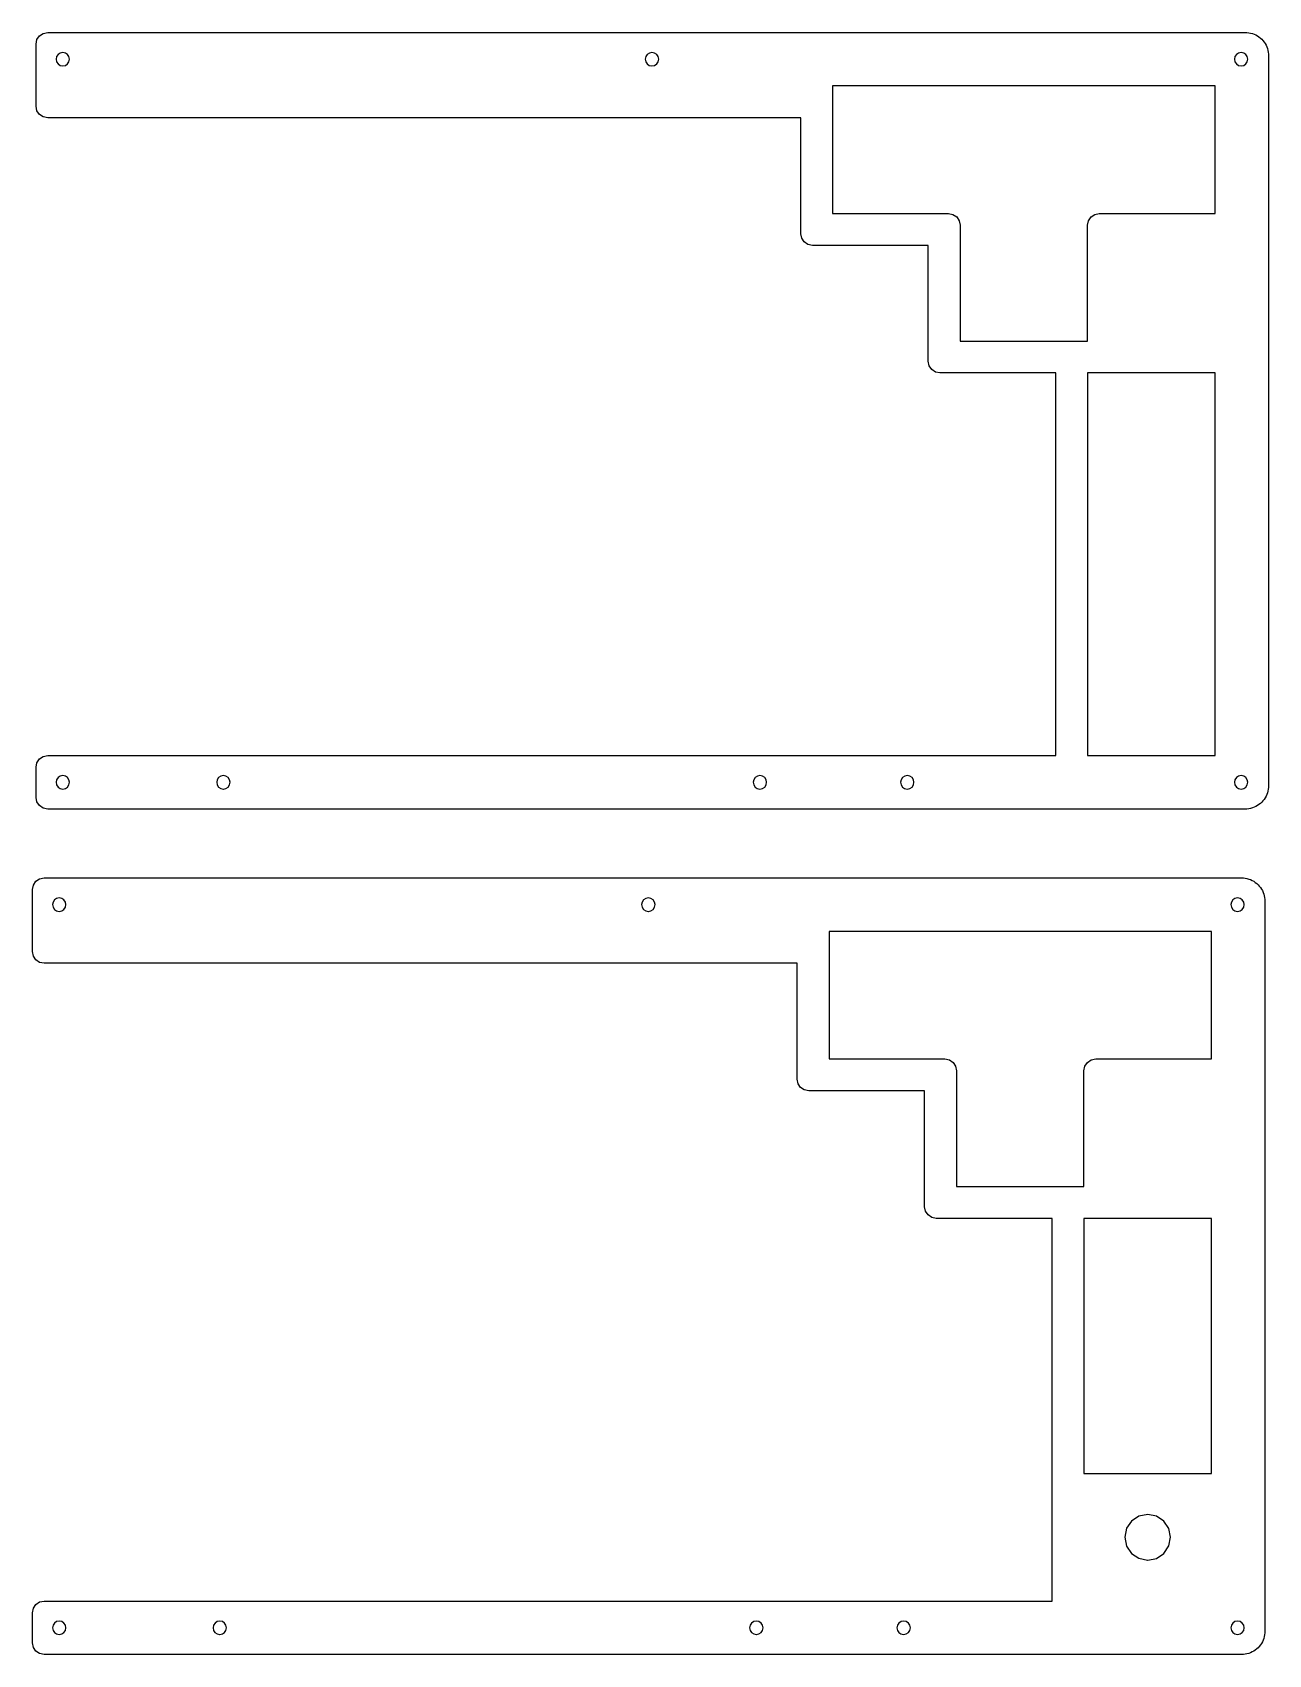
# Model space of a CAD drawing. Extents: x 6 to 191, y 32 to 275.
import ezdxf

# ---------------------------------------------------------------- set-up
doc = ezdxf.new("R2010")
doc.units = 0

msp = doc.modelspace()

# ---------------------------------------------------------------- linework, layer by layer
at = {"layer": 'Layer 1'}
for p, q in [((6.575175, 273.544762), (6.950308, 274.100243)), ((6.950308, 274.100243), (7.506234, 274.474715)), ((7.506234, 274.474715), (8.18678, 274.61207)), ((8.18678, 274.61207), (187.152, 274.61207)), ((187.152, 274.61207), (187.4269, 274.60127)), ((187.4269, 274.60127), (187.69976, 274.56927)), ((187.69976, 274.56927), (187.969, 274.51497)), ((187.969, 274.51497), (188.23409, 274.44107)), ((188.23409, 274.44107), (188.49092, 274.34597)), ((188.49092, 274.34597), (188.74103, 274.23124)), ((188.74103, 274.23124), (188.98082, 274.09637)), ((188.98082, 274.09637), (189.20871, 273.94392)), ((189.20871, 273.94392), (189.42471, 273.77339)), ((6.43701, 272.86438), (6.575175, 273.544762)), ((6.43701, 263.59879), (6.43701, 272.86438)), ((10.046529, 271.534284), (9.728693, 271.319987)), ((10.43574, 271.61288), (10.046529, 271.534284)), ((10.82495, 271.534283), (10.43574, 271.61288)), ((11.142785, 271.319986), (10.82495, 271.534283)), ((98.105809, 271.534284), (97.787974, 271.319986)), ((98.49502, 271.61288), (98.105809, 271.534284)), ((98.884231, 271.534284), (98.49502, 271.61288)), ((99.202067, 271.319987), (98.884231, 271.534284)), ((186.165589, 271.534284), (185.847753, 271.319987)), ((186.5548, 271.61288), (186.165589, 271.534284)), ((186.944011, 271.534284), (186.5548, 271.61288)), ((187.261847, 271.319987), (186.944011, 271.534284)), ((189.42471, 273.77339), (189.62678, 273.58735)), ((189.62678, 273.58735), (189.81281, 273.3853)), ((189.81281, 273.3853), (189.98386, 273.16929)), ((189.98386, 273.16929), (190.13578, 272.94088)), ((190.13578, 272.94088), (190.27067, 272.7011)), ((190.27067, 272.7011), (190.38589, 272.45099)), ((190.38589, 272.45099), (190.48099, 272.19416)), ((190.48099, 272.19416), (190.55489, 271.92906)), ((190.55489, 271.92906), (190.60969, 271.66034)), ((190.60969, 271.66034), (190.64069, 271.38697)), ((190.64069, 271.38697), (190.65259, 271.11205)), ((9.514396, 271.002151), (9.4358, 270.61294)), ((9.4358, 270.61294), (9.513014, 270.226958)), ((9.513014, 270.226958), (9.723926, 269.910602)), ((9.728693, 271.319987), (9.514396, 271.002151)), ((9.723926, 269.910602), (10.0374, 269.695429)), ((10.0374, 269.695429), (10.422302, 269.613)), ((10.4223, 269.613), (10.43574, 269.613)), ((10.422302, 269.613), (10.4223, 269.613)), ((10.43574, 269.613), (10.82495, 269.691597)), ((10.82495, 269.691597), (11.142785, 269.905894)), ((11.357081, 271.002151), (11.142785, 271.319986)), ((11.142785, 269.905894), (11.357081, 270.223729)), ((11.435677, 270.61294), (11.357081, 271.002151)), ((11.357081, 270.223729), (11.435677, 270.61294)), ((97.573677, 271.002151), (97.495081, 270.61294)), ((97.495081, 270.61294), (97.572242, 270.227079)), ((97.572242, 270.227079), (97.783027, 269.910777)), ((97.787974, 271.319986), (97.573677, 271.002151)), ((97.783027, 269.910777), (98.096337, 269.695572)), ((98.096337, 269.695572), (98.481077, 269.613)), ((98.481, 269.613), (98.49502, 269.613)), ((98.481077, 269.613), (98.481, 269.613)), ((98.49502, 269.613), (98.884231, 269.691596)), ((98.884231, 269.691596), (99.202067, 269.905893)), ((99.416364, 271.002151), (99.202067, 271.319987)), ((99.202067, 269.905893), (99.416364, 270.223729)), ((99.49496, 270.61294), (99.416364, 271.002151)), ((99.416364, 270.223729), (99.49496, 270.61294)), ((185.633456, 271.002151), (185.55486, 270.61294)), ((185.55486, 270.61294), (185.632074, 270.226959)), ((185.632074, 270.226959), (185.842985, 269.910602)), ((185.847753, 271.319987), (185.633456, 271.002151)), ((185.842985, 269.910602), (186.156459, 269.69543)), ((186.156459, 269.69543), (186.54136, 269.613)), ((186.5413, 269.613), (186.5548, 269.613)), ((186.54136, 269.613), (186.5413, 269.613)), ((186.5548, 269.613), (186.944011, 269.691596)), ((186.944011, 269.691596), (187.261847, 269.905893)), ((187.476144, 271.002151), (187.261847, 271.319987)), ((187.261847, 269.905893), (187.476144, 270.223729)), ((187.55474, 270.61294), (187.476144, 271.002151)), ((187.476144, 270.223729), (187.55474, 270.61294)), ((190.65259, 271.11205), (190.65259, 162.09905)), ((182.65223, 266.61207), (125.50013, 266.61207)), ((125.50013, 266.61207), (125.50013, 247.55997)), ((182.65223, 247.55997), (182.65223, 266.61207)), ((6.574369, 262.918245), (6.43701, 263.59879)), ((6.948844, 262.362321), (6.574369, 262.918245)), ((7.504327, 261.987191), (6.948844, 262.362321)), ((8.18471, 261.84903), (7.504327, 261.987191)), ((120.74, 261.84903), (8.18471, 261.84903)), ((120.74, 244.54983), (120.74, 261.84903)), ((125.50013, 247.55997), (142.80293, 247.55997)), ((142.80293, 247.55997), (143.483272, 247.421607)), ((143.483272, 247.421607), (144.038643, 247.046312)), ((164.115474, 247.048128), (164.671392, 247.422605)), ((164.671392, 247.422605), (165.35193, 247.55997)), ((165.35193, 247.55997), (182.65223, 247.55997)), ((144.038643, 247.046312), (144.412953, 246.490276)), ((144.412953, 246.490276), (144.55011, 245.80969)), ((144.55011, 245.80969), (144.55009, 228.50997)), ((163.60219, 245.81227), (163.740349, 246.492648)), ((163.60219, 228.50997), (163.60219, 245.81227)), ((163.740349, 246.492648), (164.115474, 247.048128)), ((120.877356, 243.869282), (120.74, 244.54983)), ((121.251831, 243.313354), (120.877356, 243.869282)), ((121.807315, 242.938222), (121.251831, 243.313354)), ((122.4877, 242.80006), (121.807315, 242.938222)), ((139.789, 242.80006), (122.4877, 242.80006)), ((139.789, 225.49986), (139.789, 242.80006)), ((144.55009, 228.50997), (163.60219, 228.50997)), ((139.926356, 224.819312), (139.789, 225.49986)), ((140.300831, 224.263384), (139.926356, 224.819312)), ((140.856315, 223.888252), (140.300831, 224.263384)), ((141.5367, 223.75009), (140.856315, 223.888252)), ((158.84, 223.75009), (141.5367, 223.75009)), ((158.84, 166.59699), (158.84, 223.75009)), ((182.65219, 223.75007), (163.60009, 223.75007)), ((163.60009, 223.75007), (163.60009, 166.59697)), ((182.65219, 166.59697), (182.65219, 223.75007)), ((6.43701, 164.8493), (6.575175, 165.529682)), ((6.43701, 160.34776), (6.43701, 164.8493)), ((6.575175, 165.529682), (6.950308, 166.085163)), ((6.950308, 166.085163), (7.506234, 166.459635)), ((7.506234, 166.459635), (8.18678, 166.59699)), ((8.18678, 166.59699), (158.84, 166.59699)), ((163.60009, 166.59697), (182.65219, 166.59697)), ((9.514386, 162.986961), (9.43579, 162.59775)), ((9.43579, 162.59775), (9.513007, 162.211771)), ((9.728683, 163.304797), (9.514386, 162.986961)), ((10.046519, 163.519094), (9.728683, 163.304797)), ((10.43573, 163.59769), (10.046519, 163.519094)), ((10.82494, 163.519093), (10.43573, 163.59769)), ((11.142775, 163.304796), (10.82494, 163.519093)), ((11.357071, 162.986961), (11.142775, 163.304796)), ((11.357068, 162.208543), (11.435667, 162.59775)), ((11.435667, 162.59775), (11.357071, 162.986961)), ((33.513489, 162.986961), (33.434893, 162.59775)), ((33.434893, 162.59775), (33.51211, 162.211772)), ((33.727785, 163.304796), (33.513489, 162.986961)), ((34.04562, 163.519093), (33.727785, 163.304796)), ((34.43483, 163.59769), (34.04562, 163.519093)), ((34.824041, 163.519094), (34.43483, 163.59769)), ((35.141877, 163.304797), (34.824041, 163.519094)), ((35.356174, 162.986961), (35.141877, 163.304797)), ((35.356171, 162.208542), (35.43477, 162.59775)), ((35.43477, 162.59775), (35.356174, 162.986961)), ((113.713846, 162.986961), (113.63525, 162.59775)), ((113.63525, 162.59775), (113.712415, 162.211891)), ((113.928143, 163.304797), (113.713846, 162.986961)), ((114.245979, 163.519094), (113.928143, 163.304797)), ((114.63519, 163.59769), (114.245979, 163.519094)), ((115.024401, 163.519094), (114.63519, 163.59769)), ((115.342237, 163.304797), (115.024401, 163.519094)), ((115.556534, 162.986961), (115.342237, 163.304797)), ((115.556531, 162.208542), (115.63513, 162.59775)), ((115.63513, 162.59775), (115.556534, 162.986961)), ((135.730646, 162.987971), (135.65205, 162.59876)), ((135.65205, 162.59876), (135.729264, 162.212779)), ((135.944943, 163.305807), (135.730646, 162.987971)), ((136.262779, 163.520104), (135.944943, 163.305807)), ((136.65199, 163.5987), (136.262779, 163.520104)), ((137.041201, 163.520104), (136.65199, 163.5987)), ((137.359037, 163.305807), (137.041201, 163.520104)), ((137.573334, 162.987971), (137.359037, 163.305807)), ((137.65193, 162.59876), (137.573334, 162.987971)), ((137.573334, 162.209549), (137.65193, 162.59876)), ((185.633546, 162.986961), (185.55495, 162.59775)), ((185.55495, 162.59775), (185.632167, 162.211772)), ((185.847843, 163.304797), (185.633546, 162.986961)), ((186.165679, 163.519094), (185.847843, 163.304797)), ((186.55489, 163.59769), (186.165679, 163.519094)), ((186.944101, 163.519094), (186.55489, 163.59769)), ((187.261937, 163.304797), (186.944101, 163.519094)), ((187.476234, 162.986961), (187.261937, 163.304797)), ((187.476231, 162.208542), (187.55483, 162.59775)), ((187.55483, 162.59775), (187.476234, 162.986961)), ((6.574316, 159.667341), (6.43701, 160.34776)), ((9.513007, 162.211771), (9.72392, 161.895418)), ((9.72392, 161.895418), (10.037393, 161.680248)), ((10.037393, 161.680248), (10.422292, 161.59782)), ((10.42229, 161.59782), (10.43573, 161.59782)), ((10.422292, 161.59782), (10.42229, 161.59782)), ((10.43573, 161.59782), (10.824938, 161.676416)), ((10.824938, 161.676416), (11.142771, 161.890711)), ((11.142771, 161.890711), (11.357068, 162.208543)), ((33.51211, 162.211772), (33.723022, 161.895418)), ((33.723022, 161.895418), (34.036495, 161.680248)), ((34.036495, 161.680248), (34.421394, 161.59782)), ((34.42139, 161.59782), (34.43483, 161.59782)), ((34.421394, 161.59782), (34.42139, 161.59782)), ((34.43483, 161.59782), (34.824039, 161.676415)), ((34.824039, 161.676415), (35.141873, 161.89071)), ((35.141873, 161.89071), (35.356171, 162.208542)), ((113.712415, 162.211891), (113.923201, 161.895592)), ((113.923201, 161.895592), (114.236512, 161.68039)), ((114.236512, 161.68039), (114.62125, 161.59782)), ((114.62119, 161.59782), (114.63519, 161.59782)), ((114.62125, 161.59782), (114.62119, 161.59782)), ((114.63519, 161.59782), (115.024399, 161.676415)), ((115.024399, 161.676415), (115.342233, 161.89071)), ((115.342233, 161.89071), (115.556531, 162.208542)), ((135.729264, 162.212779), (135.940175, 161.896422)), ((135.940175, 161.896422), (136.253649, 161.68125)), ((136.253649, 161.68125), (136.63855, 161.59882)), ((136.63849, 161.59882), (136.65199, 161.59882)), ((136.63855, 161.59882), (136.63849, 161.59882)), ((136.65199, 161.59882), (137.041201, 161.677416)), ((137.041201, 161.677416), (137.359037, 161.891713)), ((137.359037, 161.891713), (137.573334, 162.209549)), ((185.632167, 162.211772), (185.843079, 161.895419)), ((185.843079, 161.895419), (186.156551, 161.680249)), ((186.156551, 161.680249), (186.54145, 161.59782)), ((186.54139, 161.59782), (186.55489, 161.59782)), ((186.54145, 161.59782), (186.54139, 161.59782)), ((186.55489, 161.59782), (186.944099, 161.676415)), ((186.944099, 161.676415), (187.261933, 161.89071)), ((187.261933, 161.89071), (187.476231, 162.208542)), ((189.98386, 160.04129), (189.81281, 159.82528)), ((190.13578, 160.27022), (189.98386, 160.04129)), ((190.27067, 160.51), (190.13578, 160.27022)), ((190.38589, 160.75907), (190.27067, 160.51)), ((190.48099, 161.01694), (190.38589, 160.75907)), ((190.55489, 161.28101), (190.48099, 161.01694)), ((190.60969, 161.55127), (190.55489, 161.28101)), ((190.64069, 161.82413), (190.60969, 161.55127)), ((190.65259, 162.09905), (190.64069, 161.82413)), ((6.94866, 159.111474), (6.574316, 159.667341)), ((7.503974, 158.73631), (6.94866, 159.111474)), ((8.18419, 158.598), (7.503974, 158.73631)), ((8.185, 158.59803), (8.18419, 158.598)), ((187.152, 158.59903), (8.185, 158.59803)), ((187.4269, 158.60933), (187.152, 158.59903)), ((187.69976, 158.64193), (187.4269, 158.60933)), ((187.969, 158.69513), (187.69976, 158.64193)), ((188.23409, 158.77003), (187.969, 158.69513)), ((188.49092, 158.86513), (188.23409, 158.77003)), ((188.74103, 158.98037), (188.49092, 158.86513)), ((188.98082, 159.11422), (188.74103, 158.98037)), ((189.20871, 159.26718), (188.98082, 159.11422)), ((189.42471, 159.43719), (189.20871, 159.26718)), ((189.62678, 159.62426), (189.42471, 159.43719)), ((189.81281, 159.82528), (189.62678, 159.62426)), ((6.033105, 147.256069), (6.408238, 147.811572)), ((6.408238, 147.811572), (6.964164, 148.186059)), ((6.964164, 148.186059), (7.64471, 148.32342)), ((7.64471, 148.32342), (186.61, 148.32342)), ((186.61, 148.32342), (186.88493, 148.31302)), ((186.88493, 148.31302), (187.1578, 148.28102)), ((187.1578, 148.28102), (187.427, 148.22672)), ((187.427, 148.22672), (187.69212, 148.15282)), ((187.69212, 148.15282), (187.94895, 148.05772)), ((187.94895, 148.05772), (188.19907, 147.943)), ((188.19907, 147.943), (188.43885, 147.80811)), ((188.43885, 147.80811), (188.66674, 147.65567)), ((5.89494, 146.57566), (6.033105, 147.256069)), ((5.89494, 137.30966), (5.89494, 146.57566)), ((188.66674, 147.65567), (188.88275, 147.48513)), ((188.88275, 147.48513), (189.08481, 147.29908)), ((189.08481, 147.29908), (189.27083, 147.09701)), ((189.27083, 147.09701), (189.44189, 146.88101)), ((189.44189, 146.88101), (189.59381, 146.65259)), ((189.59381, 146.65259), (189.7287, 146.41279)), ((189.7287, 146.41279), (189.84392, 146.16266)), ((189.84392, 146.16266), (189.93902, 145.90583)), ((189.93902, 145.90583), (190.01292, 145.64072)), ((190.01292, 145.64072), (190.06772, 145.37198)), ((8.972277, 144.712209), (8.89368, 144.32298)), ((8.89368, 144.32298), (8.970895, 143.936981)), ((8.970895, 143.936981), (9.181809, 143.620611)), ((9.186577, 145.030059), (8.972277, 144.712209)), ((9.181809, 143.620611), (9.495286, 143.40543)), ((9.504415, 145.244364), (9.186577, 145.030059)), ((9.495286, 143.40543), (9.88019, 143.323)), ((9.89363, 145.32296), (9.504415, 145.244364)), ((9.88019, 143.323), (9.88023, 143.323)), ((9.88023, 143.323), (9.89363, 143.323)), ((10.282841, 145.244361), (9.89363, 145.32296)), ((9.89363, 143.323), (10.282841, 143.401599)), ((10.600677, 145.030055), (10.282841, 145.244361)), ((10.282841, 143.401599), (10.600677, 143.615905)), ((10.814974, 144.712207), (10.600677, 145.030055)), ((10.600677, 143.615905), (10.814974, 143.933753)), ((10.89357, 144.32298), (10.814974, 144.712207)), ((10.814974, 143.933753), (10.89357, 144.32298)), ((97.031596, 144.712204), (96.953001, 144.32298)), ((96.953001, 144.32298), (97.030163, 143.937103)), ((97.030163, 143.937103), (97.240948, 143.620788)), ((97.24589, 145.030051), (97.031596, 144.712204)), ((97.240948, 143.620788), (97.554259, 143.405575)), ((97.563722, 145.244358), (97.24589, 145.030051)), ((97.554259, 143.405575), (97.939, 143.323)), ((97.95293, 145.32296), (97.563722, 145.244358)), ((97.93893, 143.323), (97.95293, 143.323)), ((97.939, 143.323), (97.93893, 143.323)), ((98.342145, 145.244364), (97.95293, 145.32296)), ((97.95293, 143.323), (98.342145, 143.401596)), ((98.659983, 145.030059), (98.342145, 145.244364)), ((98.342145, 143.401596), (98.659983, 143.615901)), ((98.874283, 144.712209), (98.659983, 145.030059)), ((98.659983, 143.615901), (98.874283, 143.933751)), ((98.95288, 144.32298), (98.874283, 144.712209)), ((98.874283, 143.933751), (98.95288, 144.32298)), ((185.091377, 144.712209), (185.01278, 144.32298)), ((185.01278, 144.32298), (185.089997, 143.936976)), ((185.089997, 143.936976), (185.300916, 143.620604)), ((185.305677, 145.030059), (185.091377, 144.712209)), ((185.300916, 143.620604), (185.614399, 143.405425)), ((185.623515, 145.244364), (185.305677, 145.030059)), ((185.614399, 143.405425), (185.99931, 143.323)), ((186.01273, 145.32296), (185.623515, 145.244364)), ((185.99923, 143.323), (186.01273, 143.323)), ((185.99931, 143.323), (185.99923, 143.323)), ((186.401938, 145.244358), (186.01273, 145.32296)), ((186.01273, 143.323), (186.401938, 143.401602)), ((186.71977, 145.030052), (186.401938, 145.244358)), ((186.401938, 143.401602), (186.71977, 143.615908)), ((186.934065, 144.712204), (186.71977, 145.030052)), ((186.71977, 143.615908), (186.934065, 143.933756)), ((187.01266, 144.32298), (186.934065, 144.712204)), ((186.934065, 143.933756), (187.01266, 144.32298)), ((190.06772, 145.37198), (190.09872, 145.09861)), ((190.09872, 145.09861), (190.11062, 144.82367)), ((190.11062, 144.82367), (190.11062, 35.8056)), ((182.11, 140.32301), (124.9579, 140.32301)), ((124.9579, 140.32301), (124.9579, 121.27011)), ((182.11, 121.27011), (182.11, 140.32301)), ((6.032296, 136.629085), (5.89494, 137.30966)), ((6.406771, 136.073135), (6.032296, 136.629085)), ((6.962255, 135.697987), (6.406771, 136.073135)), ((7.64264, 135.55982), (6.962255, 135.697987)), ((120.19801, 135.55982), (7.64264, 135.55982)), ((120.19801, 118.25992), (120.19801, 135.55982)), ((124.9579, 121.27011), (142.2607, 121.27011)), ((142.2607, 121.27011), (142.941044, 121.13174)), ((164.129222, 121.132748), (164.80977, 121.27011)), ((164.80977, 121.27011), (182.11, 121.27011)), ((142.941044, 121.13174), (143.496417, 120.756428)), ((143.496417, 120.756428), (143.870726, 120.200366)), ((143.870726, 120.200366), (144.00788, 119.51975)), ((144.00788, 119.51975), (144.00792, 102.21934)), ((163.06, 119.52234), (163.198162, 120.202752)), ((163.06, 102.21934), (163.06, 119.52234)), ((163.198162, 120.202752), (163.573294, 120.758259)), ((163.573294, 120.758259), (164.129222, 121.132748)), ((120.335367, 117.579342), (120.19801, 118.25992)), ((120.709844, 117.023391), (120.335367, 117.579342)), ((121.265332, 116.648245), (120.709844, 117.023391)), ((121.94572, 116.51008), (121.265332, 116.648245)), ((139.24702, 116.51008), (121.94572, 116.51008)), ((139.24702, 99.20908), (139.24702, 116.51008)), ((144.00792, 102.21934), (163.06, 102.21934)), ((139.384374, 98.52851), (139.24702, 99.20908)), ((139.758844, 97.972562), (139.384374, 98.52851)), ((140.314321, 97.597413), (139.758844, 97.972562)), ((140.9947, 97.45924), (140.314321, 97.597413)), ((158.298, 97.45924), (140.9947, 97.45924)), ((158.298, 40.30374), (158.298, 97.45924)), ((182.11, 97.45924), (163.0579, 97.45924)), ((163.0579, 97.45924), (163.05792, 59.35454)), ((182.11, 59.35454), (182.11, 97.45924)), ((163.05792, 59.35454), (182.11, 59.35454)), ((169.435262, 51.159871), (169.16687, 49.83066)), ((170.167079, 52.245323), (169.435262, 51.159871)), ((171.252485, 52.977173), (170.167079, 52.245323)), ((172.58164, 53.24558), (171.252485, 52.977173)), ((173.888548, 52.985735), (172.58164, 53.24558)), ((174.99653, 52.245503), (173.888548, 52.985735)), ((175.736895, 51.137584), (174.99653, 52.245503)), ((175.99692, 49.83066), (175.736895, 51.137584)), ((169.16687, 49.83066), (169.434317, 48.503697)), ((169.434317, 48.503697), (170.163792, 47.419276)), ((174.996527, 47.415813), (175.736894, 48.523734)), ((175.736894, 48.523734), (175.99692, 49.83066)), ((170.163792, 47.419276), (171.246176, 46.686816)), ((171.246176, 46.686816), (172.57235, 46.41574)), ((172.57235, 46.41574), (172.57363, 46.41574)), ((172.57363, 46.41574), (172.57363, 46.41574)), ((172.57363, 46.41574), (172.58163, 46.41574)), ((172.58163, 46.41574), (173.888541, 46.675582)), ((173.888541, 46.675582), (174.996527, 47.415813)), ((5.89494, 38.55597), (6.033102, 39.236382)), ((6.033102, 39.236382), (6.408234, 39.791889)), ((6.408234, 39.791889), (6.964162, 40.166378)), ((6.964162, 40.166378), (7.64471, 40.30374)), ((7.64471, 40.30374), (158.298, 40.30374)), ((5.89494, 34.05424), (5.89494, 38.55597)), ((8.972278, 36.693552), (8.893681, 36.304322)), ((9.186577, 37.011401), (8.972278, 36.693552)), ((9.504416, 37.225706), (9.186577, 37.011401)), ((9.893631, 37.304303), (9.504416, 37.225706)), ((10.282843, 37.225704), (9.893631, 37.304303)), ((10.600678, 37.011398), (10.282843, 37.225704)), ((10.814975, 36.693549), (10.600678, 37.011398)), ((10.893571, 36.304322), (10.814975, 36.693549)), ((32.971306, 36.693547), (32.892711, 36.304322)), ((33.1856, 37.011394), (32.971306, 36.693547)), ((33.503432, 37.2257), (33.1856, 37.011394)), ((33.89264, 37.304303), (33.503432, 37.2257)), ((34.281855, 37.225706), (33.89264, 37.304303)), ((34.599694, 37.011401), (34.281855, 37.225706)), ((34.813993, 36.693552), (34.599694, 37.011401)), ((34.89259, 36.304322), (34.813993, 36.693552)), ((113.168642, 36.687111), (113.09246, 36.304322)), ((113.38554, 37.011585), (113.168642, 36.687111)), ((113.710116, 37.22832), (113.38554, 37.011585)), ((114.09293, 37.304303), (113.710116, 37.22832)), ((114.482142, 37.225704), (114.09293, 37.304303)), ((114.799977, 37.011398), (114.482142, 37.225704)), ((115.014274, 36.693549), (114.799977, 37.011398)), ((115.09287, 36.304322), (115.014274, 36.693549)), ((135.188404, 36.694544), (135.10981, 36.305322)), ((135.402696, 37.012391), (135.188404, 36.694544)), ((135.720525, 37.226698), (135.402696, 37.012391)), ((136.10973, 37.305303), (135.720525, 37.226698)), ((136.498948, 37.226709), (136.10973, 37.305303)), ((136.81679, 37.012405), (136.498948, 37.226709)), ((137.031092, 36.694554), (136.81679, 37.012405)), ((137.10969, 36.305322), (137.031092, 36.694554)), ((185.091277, 36.693552), (185.01268, 36.304322)), ((185.305576, 37.011401), (185.091277, 36.693552)), ((185.623415, 37.225706), (185.305576, 37.011401)), ((186.01263, 37.304303), (185.623415, 37.225706)), ((186.401838, 37.225701), (186.01263, 37.304303)), ((186.719671, 37.011394), (186.401838, 37.225701)), ((186.933965, 36.693547), (186.719671, 37.011394)), ((187.01256, 36.304322), (186.933965, 36.693547)), ((6.032244, 33.373791), (5.89494, 34.05424)), ((8.893681, 36.304322), (8.970896, 35.918322)), ((8.970896, 35.918322), (9.181809, 35.601952)), ((9.181809, 35.601952), (9.495286, 35.38677)), ((9.495286, 35.38677), (9.880191, 35.30434)), ((9.880191, 35.30434), (9.88023, 35.30434)), ((9.88023, 35.30434), (9.89363, 35.30434)), ((9.89363, 35.30434), (10.282842, 35.382939)), ((10.282842, 35.382939), (10.600678, 35.597245)), ((10.600678, 35.597245), (10.814975, 35.915094)), ((10.814975, 35.915094), (10.893571, 36.304322)), ((32.892711, 36.304322), (32.969924, 35.918325)), ((32.969924, 35.918325), (33.180835, 35.601955)), ((33.180835, 35.601955), (33.494309, 35.386774)), ((33.494309, 35.386774), (33.87921, 35.30434)), ((33.87921, 35.30434), (33.87923, 35.30434)), ((33.87923, 35.30434), (33.89264, 35.30434)), ((33.89264, 35.30434), (34.281855, 35.382937)), ((34.281855, 35.382937), (34.599694, 35.597242)), ((34.599694, 35.597242), (34.813993, 35.915092)), ((34.813993, 35.915092), (34.89259, 36.304322)), ((113.09246, 36.304322), (113.169674, 35.918325)), ((113.169674, 35.918325), (113.380585, 35.601955)), ((113.380585, 35.601955), (113.694058, 35.386773)), ((113.694058, 35.386773), (114.07896, 35.30434)), ((114.07893, 35.30434), (114.09293, 35.30434)), ((114.07896, 35.30434), (114.07893, 35.30434)), ((114.09293, 35.30434), (114.482142, 35.382939)), ((114.482142, 35.382939), (114.799977, 35.597246)), ((114.799977, 35.597246), (115.014274, 35.915094)), ((115.014274, 35.915094), (115.09287, 36.304322)), ((135.10981, 36.305322), (135.187024, 35.919325)), ((135.187024, 35.919325), (135.397935, 35.602955)), ((135.397935, 35.602955), (135.711408, 35.387773)), ((135.711408, 35.387773), (136.09631, 35.30534)), ((136.09623, 35.30534), (136.10973, 35.30534)), ((136.09631, 35.30534), (136.09623, 35.30534)), ((136.10973, 35.30534), (136.498948, 35.383934)), ((136.498948, 35.383934), (136.81679, 35.598239)), ((136.81679, 35.598239), (137.031092, 35.91609)), ((137.031092, 35.91609), (137.10969, 36.305322)), ((185.01268, 36.304322), (185.089897, 35.918318)), ((185.089897, 35.918318), (185.300815, 35.601945)), ((185.300815, 35.601945), (185.614299, 35.386765)), ((185.614299, 35.386765), (185.99921, 35.30434)), ((185.99913, 35.30434), (186.01263, 35.30434)), ((185.99921, 35.30434), (185.99913, 35.30434)), ((186.01263, 35.30434), (186.401839, 35.382942)), ((186.401839, 35.382942), (186.719671, 35.597249)), ((186.719671, 35.597249), (186.933965, 35.915097)), ((186.933965, 35.915097), (187.01256, 36.304322)), ((189.59381, 33.976694), (189.44189, 33.747757)), ((189.7287, 34.216483), (189.59381, 33.976694)), ((189.84392, 34.465574), (189.7287, 34.216483)), ((189.93902, 34.72345), (189.84392, 34.465574)), ((190.01292, 34.987527), (189.93902, 34.72345)), ((190.06772, 35.257806), (190.01292, 34.987527)), ((190.09872, 35.53067), (190.06772, 35.257806)), ((190.11062, 35.8056), (190.09872, 35.53067)), ((6.406587, 32.817898), (6.032244, 33.373791)), ((6.961902, 32.442717), (6.406587, 32.817898)), ((7.64212, 32.3044), (6.961902, 32.442717)), ((7.643, 32.304403), (7.64212, 32.3044)), ((186.61, 32.305403), (7.643, 32.304403)), ((186.88493, 32.315743), (186.61, 32.305403)), ((187.1578, 32.348303), (186.88493, 32.315743)), ((187.427, 32.401533), (187.1578, 32.348303)), ((187.69212, 32.476463), (187.427, 32.401533)), ((187.94895, 32.571553), (187.69212, 32.476463)), ((188.19907, 32.686797), (187.94895, 32.571553)), ((188.43885, 32.820644), (188.19907, 32.686797)), ((188.66674, 32.973613), (188.43885, 32.820644)), ((188.88275, 33.143634), (188.66674, 32.973613)), ((189.08481, 33.330711), (188.88275, 33.143634)), ((189.27083, 33.531741), (189.08481, 33.330711)), ((189.44189, 33.747757), (189.27083, 33.531741))]:
    msp.add_line(p, q, dxfattribs=at)

doc.saveas('drawing.dxf')
